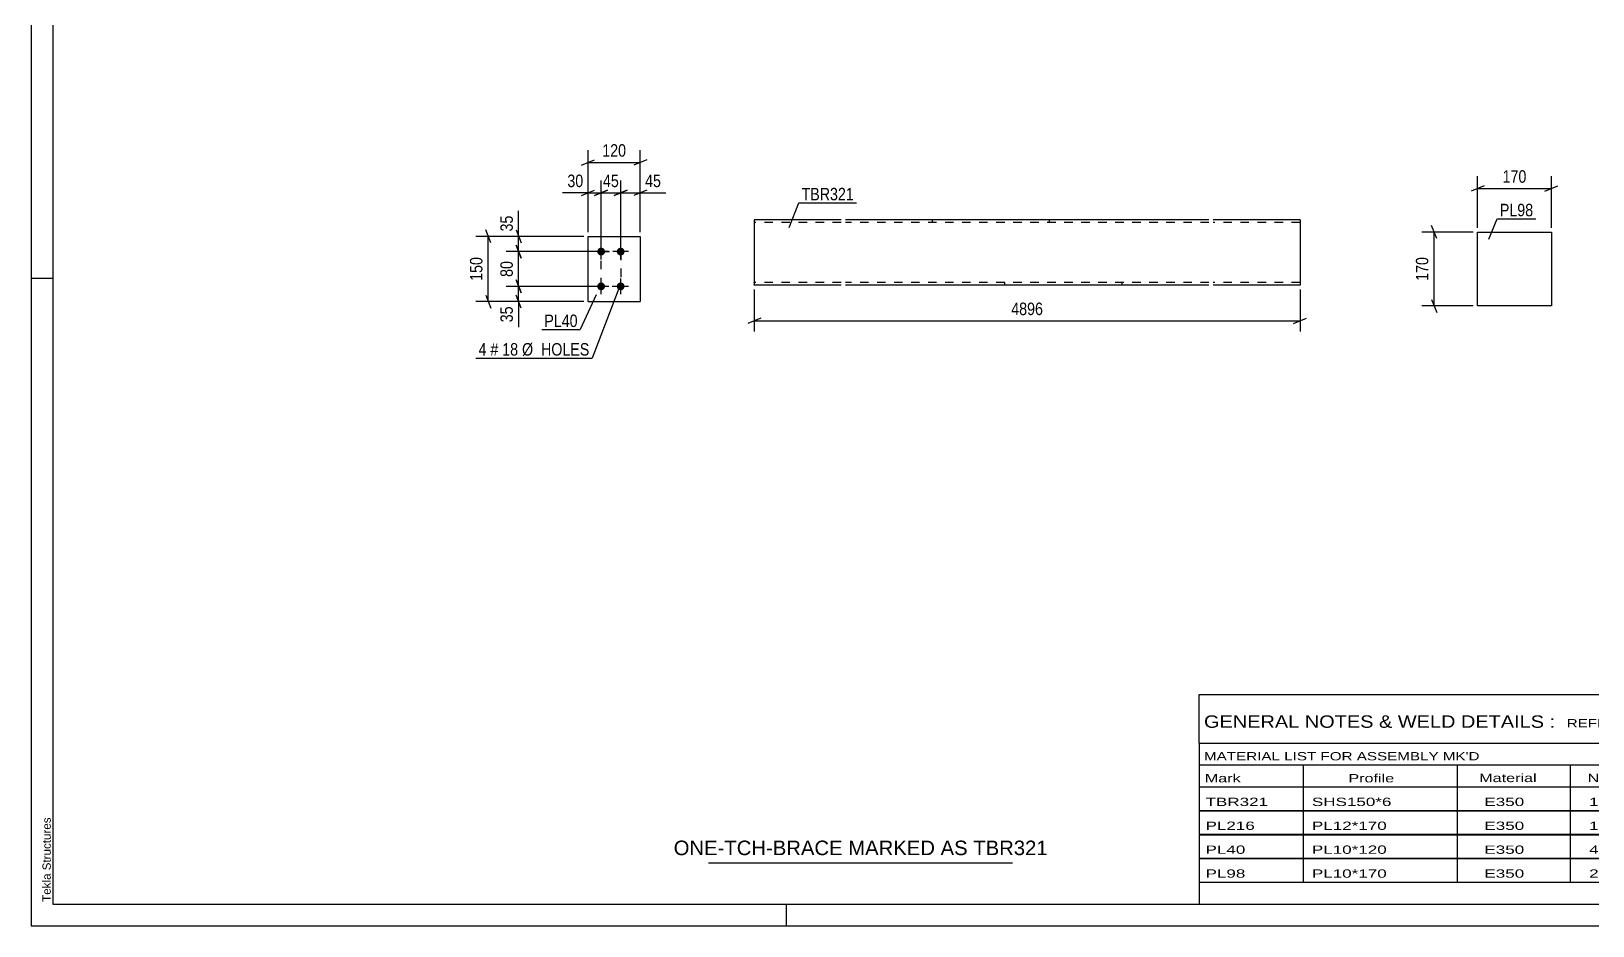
# Model space of a CAD drawing. Header units: millimetres. Extents: x 0 to 594, y 0 to 420.
# Drawn here: x 0 to 359.7, y 0 to 205.9 of the extents above; entities that cross this region are included whole.
import ezdxf

# ---------------------------------------------------------------- set-up
doc = ezdxf.new("R2010")
doc.units = ezdxf.units.MM
doc.linetypes.add('DXK_LINE_DOT2', pattern=[3.9198, 1.9599, -1.9599])
doc.styles.add('Arial', font='ARIAL.TTF', dxfattribs={"height": 0.2})
doc.styles.add('Arial Narrow', font='ARIALN.TTF', dxfattribs={"height": 0.2})

# ---------------------------------------------------------------- blocks, each defined once
blk = doc.blocks.new('Unknown-580873990-1130')
at = {"color": 5, "linetype": 'Continuous'}
for p, q in [((0, 420), (0, 0)), ((5, 415), (5, 5)), ((5, 149), (0, 149)), ((5, 5), (589, 5)), ((174, 0), (174, 5)), ((0, 0), (594, 0))]:
    blk.add_line(p, q, dxfattribs=at)
at = {"color": 174, "linetype": 'Continuous', "style": 'Arial'}
blk.add_text('Tekla Structures', height=1.9102, rotation=90, dxfattribs=at).set_placement((4.5, 5.5))
blk = doc.blocks.new('Part-580873990-2167 - 2161')
at = {"color": 2, "linetype": 'Continuous'}
for p, q in [((128.28, 143.67), (128.28, 158.67)), ((128.28, 158.67), (140.28, 158.67)), ((140.28, 158.67), (140.28, 143.67)), ((128.28, 143.67), (128.28, 143.67)), ((128.28, 143.67), (140.28, 143.67)), ((140.28, 143.67), (140.28, 143.67))]:
    blk.add_line(p, q, dxfattribs=at)
at = {"color": 7, "linetype": 'DXK_LINE_DOT2'}
for p, q in [((128.28, 158.67), (140.28, 158.67)), ((128.28, 143.67), (140.28, 143.67))]:
    blk.add_line(p, q, dxfattribs=at)
blk = doc.blocks.new('Bolt-580873990-2200 - 2161')
at = {"linetype": 'Continuous'}
for points in [[(131.28, 156.07), (131.47, 156.05), (131.65, 155.99), (131.81, 155.9), (131.95, 155.77), (132.06, 155.62), (132.14, 155.45), (132.17, 155.27), (132.17, 155.08), (132.14, 154.89), (132.06, 154.72), (131.95, 154.57), (131.81, 154.44), (131.65, 154.35), (131.47, 154.29), (131.28, 154.27), (131.09, 154.29), (130.91, 154.35), (130.75, 154.44), (130.61, 154.57), (130.5, 154.72), (130.42, 154.89), (130.38, 155.08), (130.38, 155.27), (130.42, 155.45), (130.5, 155.62), (130.61, 155.77), (130.75, 155.9), (130.91, 155.99), (131.09, 156.05)], [(135.78, 156.07), (135.97, 156.05), (136.15, 155.99), (136.31, 155.9), (136.45, 155.77), (136.56, 155.62), (136.64, 155.45), (136.67, 155.27), (136.67, 155.08), (136.64, 154.89), (136.56, 154.72), (136.45, 154.57), (136.31, 154.44), (136.15, 154.35), (135.97, 154.29), (135.78, 154.27), (135.59, 154.29), (135.41, 154.35), (135.25, 154.44), (135.11, 154.57), (135, 154.72), (134.92, 154.89), (134.88, 155.08), (134.88, 155.27), (134.92, 155.45), (135, 155.62), (135.11, 155.77), (135.25, 155.9), (135.41, 155.99), (135.59, 156.05)], [(131.28, 148.07), (131.47, 148.05), (131.65, 147.99), (131.81, 147.9), (131.95, 147.77), (132.06, 147.62), (132.14, 147.45), (132.17, 147.27), (132.17, 147.08), (132.14, 146.89), (132.06, 146.72), (131.95, 146.57), (131.81, 146.44), (131.65, 146.35), (131.47, 146.29), (131.28, 146.27), (131.09, 146.29), (130.91, 146.35), (130.75, 146.44), (130.61, 146.57), (130.5, 146.72), (130.42, 146.89), (130.38, 147.08), (130.38, 147.27), (130.42, 147.45), (130.5, 147.62), (130.61, 147.77), (130.75, 147.9), (130.91, 147.99), (131.09, 148.05)], [(135.78, 148.07), (135.97, 148.05), (136.15, 147.99), (136.31, 147.9), (136.45, 147.77), (136.56, 147.62), (136.64, 147.45), (136.67, 147.27), (136.67, 147.08), (136.64, 146.89), (136.56, 146.72), (136.45, 146.57), (136.31, 146.44), (136.15, 146.35), (135.97, 146.29), (135.78, 146.27), (135.59, 146.29), (135.41, 146.35), (135.25, 146.44), (135.11, 146.57), (135, 146.72), (134.92, 146.89), (134.88, 147.08), (134.88, 147.27), (134.92, 147.45), (135, 147.62), (135.11, 147.77), (135.25, 147.9), (135.41, 147.99), (135.59, 148.05)]]:
    blk.add_hatch(color=1, dxfattribs=at).paths.add_polyline_path(points)
at = {"color": 1, "linetype": 'Continuous'}
for p, q in [((133.08, 155.17), (129.48, 155.17)), ((131.28, 153.37), (131.28, 156.97)), ((137.58, 155.17), (133.98, 155.17)), ((135.78, 153.37), (135.78, 156.97)), ((131.28, 145.37), (131.28, 148.97)), ((135.78, 145.37), (135.78, 148.97)), ((133.08, 147.17), (129.48, 147.17)), ((137.58, 147.17), (133.98, 147.17))]:
    blk.add_line(p, q, dxfattribs=at)
blk = doc.blocks.new('Part-580873990-2404 - 2398')
at = {"color": 2, "linetype": 'Continuous'}
for p, q in [((333.17, 159.67), (350.17, 159.67)), ((333.17, 142.67), (333.17, 159.67)), ((350.17, 159.67), (350.17, 142.67)), ((350.17, 142.67), (333.17, 142.67))]:
    blk.add_line(p, q, dxfattribs=at)
blk = doc.blocks.new('Part-580873990-2436 - 2428')
at = {"color": 2, "linetype": 'Continuous'}
for p, q in [((166.54, 162.47), (166.54, 147.56)), ((186.54, 162.47), (166.54, 162.47)), ((271.27, 162.47), (187.54, 162.47)), ((292.27, 162.47), (272.27, 162.47)), ((292.27, 162.47), (292.27, 147.47)), ((166.54, 147.47), (166.54, 147.56)), ((186.54, 147.47), (166.54, 147.47)), ((271.27, 147.47), (187.54, 147.47)), ((292.27, 147.47), (272.27, 147.47))]:
    blk.add_line(p, q, dxfattribs=at)
at = {"color": 7, "linetype": 'DXK_LINE_DOT2'}
for p, q in [((186.54, 161.87), (166.54, 161.87)), ((271.27, 161.87), (187.54, 161.87)), ((207.54, 162.47), (207.54, 161.87)), ((234.52, 162.47), (234.52, 161.87)), ((292.27, 161.87), (272.27, 161.87)), ((166.54, 148.07), (166.54, 148.12)), ((186.54, 148.07), (166.54, 148.07)), ((271.27, 148.07), (187.54, 148.07)), ((224.29, 147.47), (224.29, 148.07)), ((251.27, 147.47), (251.27, 148.07)), ((292.27, 148.07), (272.27, 148.07)), ((292.27, 148.07), (292.27, 148.12))]:
    blk.add_line(p, q, dxfattribs=at)
blk = doc.blocks.new('Rectangle-580873990-2384 - 2161')
at = {"color": 1, "linetype": 'DXK_LINE_DOT2'}
blk.add_lwpolyline([(131.28, 155.17), (135.78, 155.17), (135.78, 147.17), (131.28, 147.17), (131.28, 155.17)], close=True, dxfattribs=at)
blk = doc.blocks.new('StraightDimension-580873990-2344 - 2161')
at = {"color": 7, "linetype": 'Continuous'}
for p, q in [((129.78, 168.07), (132.78, 169.27)), ((131.28, 156.17), (131.28, 171.52)), ((137.28, 169.27), (134.28, 168.07)), ((135.78, 156.17), (135.78, 171.52)), ((131.28, 168.67), (135.78, 168.67))]:
    blk.add_line(p, q, dxfattribs=at)
at = {"color": 0}
blk.add_wipeout([(135.96, 169.42), (135.96, 173.62), (131.1, 173.62), (131.1, 169.42)], dxfattribs=at)
at = {"color": 3, "style": 'Arial Narrow'}
blk.add_text('45', height=2.863, dxfattribs=at).set_placement((131.7, 170.02))
blk = doc.blocks.new('StraightDimension-580873990-2300 - 2161')
at = {"color": 7, "linetype": 'Continuous'}
for p, q in [((127.28, 158.67), (109.43, 158.67)), ((111.68, 160.17), (112.88, 157.17)), ((112.28, 155.17), (112.28, 158.67)), ((130.28, 155.17), (109.43, 155.17)), ((112.88, 153.67), (111.68, 156.67))]:
    blk.add_line(p, q, dxfattribs=at)
at = {"color": 0}
blk.add_wipeout([(111.53, 164.05), (107.33, 164.05), (107.33, 159.2), (111.53, 159.2)], dxfattribs=at)
at = {"color": 7, "linetype": 'Continuous'}
blk.add_line((112.28, 158.67), (112.28, 164.58), dxfattribs=at)
blk.add_line((112.28, 158.67), (112.28, 164.58), dxfattribs=at)
at = {"color": 3, "style": 'Arial Narrow'}
blk.add_text('35', height=2.863, rotation=90.0002, dxfattribs=at).set_placement((110.93, 159.8))
blk = doc.blocks.new('StraightDimension-580873990-2277 - 2161')
at = {"color": 7, "linetype": 'Continuous'}
for p, q in [((111.68, 148.67), (112.88, 145.67)), ((130.28, 147.17), (109.43, 147.17)), ((112.88, 142.17), (111.68, 145.17)), ((112.28, 143.67), (112.28, 147.17)), ((127.28, 143.67), (109.43, 143.67))]:
    blk.add_line(p, q, dxfattribs=at)
at = {"color": 0}
blk.add_wipeout([(111.53, 143.15), (107.33, 143.15), (107.33, 138.29), (111.53, 138.29)], dxfattribs=at)
at = {"color": 7, "linetype": 'Continuous'}
blk.add_line((112.28, 143.67), (112.28, 137.77), dxfattribs=at)
blk.add_line((112.28, 143.67), (112.28, 137.77), dxfattribs=at)
at = {"color": 3, "style": 'Arial Narrow'}
blk.add_text('35', height=2.863, rotation=90.0002, dxfattribs=at).set_placement((110.93, 138.89))
blk = doc.blocks.new('StraightDimension-580873990-2290 - 2161')
at = {"color": 7, "linetype": 'Continuous'}
for p, q in [((130.28, 155.17), (109.43, 155.17)), ((111.68, 156.67), (112.88, 153.67)), ((112.28, 147.17), (112.28, 155.17)), ((112.88, 145.67), (111.68, 148.67)), ((130.28, 147.17), (109.43, 147.17))]:
    blk.add_line(p, q, dxfattribs=at)
at = {"color": 0}
blk.add_wipeout([(111.53, 153.6), (107.33, 153.6), (107.33, 148.74), (111.53, 148.74)], dxfattribs=at)
at = {"color": 3, "style": 'Arial Narrow'}
blk.add_text('80', height=2.863, rotation=90.0002, dxfattribs=at).set_placement((110.93, 149.34))
blk = doc.blocks.new('StraightDimension-580873990-2314 - 2161')
at = {"color": 7, "linetype": 'Continuous'}
for p, q in [((127.28, 158.67), (102.43, 158.67)), ((105.88, 157.17), (104.68, 160.17)), ((105.28, 143.67), (105.28, 158.67)), ((104.68, 145.17), (105.88, 142.17)), ((127.28, 143.67), (102.43, 143.67))]:
    blk.add_line(p, q, dxfattribs=at)
at = {"color": 0}
blk.add_wipeout([(104.53, 154.51), (100.33, 154.51), (100.33, 147.83), (104.53, 147.83)], dxfattribs=at)
at = {"color": 3, "style": 'Arial Narrow'}
blk.add_text('150', height=2.863, rotation=90.0002, dxfattribs=at).set_placement((103.93, 148.43))
blk = doc.blocks.new('StraightDimension-580873990-2331 - 2161')
at = {"color": 7, "linetype": 'Continuous'}
for p, q in [((126.78, 168.07), (129.78, 169.27)), ((128.28, 159.67), (128.28, 171.52)), ((132.78, 169.27), (129.78, 168.07)), ((131.28, 156.17), (131.28, 171.52)), ((128.28, 168.67), (131.28, 168.67))]:
    blk.add_line(p, q, dxfattribs=at)
at = {"color": 0}
blk.add_wipeout([(127.75, 169.42), (127.75, 173.62), (122.9, 173.62), (122.9, 169.42)], dxfattribs=at)
at = {"color": 7, "linetype": 'Continuous'}
blk.add_line((128.28, 168.67), (122.37, 168.67), dxfattribs=at)
blk.add_line((128.28, 168.67), (122.37, 168.67), dxfattribs=at)
at = {"color": 3, "style": 'Arial Narrow'}
blk.add_text('30', height=2.863, dxfattribs=at).set_placement((123.5, 170.02))
blk = doc.blocks.new('StraightDimension-580873990-2354 - 2161')
at = {"color": 7, "linetype": 'Continuous'}
for p, q in [((134.28, 168.07), (137.28, 169.27)), ((135.78, 156.17), (135.78, 171.52)), ((141.78, 169.27), (138.78, 168.07)), ((140.28, 159.67), (140.28, 171.52)), ((135.78, 168.67), (140.28, 168.67))]:
    blk.add_line(p, q, dxfattribs=at)
at = {"color": 0}
blk.add_wipeout([(145.66, 169.42), (145.66, 173.62), (140.8, 173.62), (140.8, 169.42)], dxfattribs=at)
at = {"color": 7, "linetype": 'Continuous'}
blk.add_line((140.28, 168.67), (146.19, 168.67), dxfattribs=at)
blk.add_line((140.28, 168.67), (146.19, 168.67), dxfattribs=at)
at = {"color": 3, "style": 'Arial Narrow'}
blk.add_text('45', height=2.863, dxfattribs=at).set_placement((141.4, 170.02))
blk = doc.blocks.new('StraightDimension-580873990-2368 - 2161')
at = {"color": 7, "linetype": 'Continuous'}
for p, q in [((126.78, 175.07), (129.78, 176.27)), ((128.28, 159.67), (128.28, 178.52)), ((141.78, 176.27), (138.78, 175.07)), ((140.28, 159.67), (140.28, 178.52)), ((128.28, 175.67), (140.28, 175.67))]:
    blk.add_line(p, q, dxfattribs=at)
at = {"color": 0}
blk.add_wipeout([(137.62, 176.42), (137.62, 180.62), (130.94, 180.62), (130.94, 176.42)], dxfattribs=at)
at = {"color": 3, "style": 'Arial Narrow'}
blk.add_text('120', height=2.863, dxfattribs=at).set_placement((131.54, 177.02))
blk = doc.blocks.new('StraightDimension-580873990-2406 - 2398')
at = {"color": 7, "linetype": 'Continuous'}
for p, q in [((334.67, 170.27), (331.67, 169.07)), ((333.17, 160.67), (333.17, 172.52)), ((333.17, 169.67), (350.17, 169.67)), ((348.67, 169.07), (351.67, 170.27)), ((350.17, 160.67), (350.17, 172.52))]:
    blk.add_line(p, q, dxfattribs=at)
at = {"color": 0}
blk.add_wipeout([(345.01, 170.42), (345.01, 174.62), (338.33, 174.62), (338.33, 170.42)], dxfattribs=at)
at = {"color": 3, "style": 'Arial Narrow'}
blk.add_text('170', height=2.863, dxfattribs=at).set_placement((338.93, 171.02))
blk = doc.blocks.new('StraightDimension-580873990-2417 - 2398')
at = {"color": 7, "linetype": 'Continuous'}
for p, q in [((332.17, 159.67), (320.32, 159.67)), ((323.77, 158.17), (322.57, 161.17)), ((323.17, 142.67), (323.17, 159.67)), ((322.57, 144.17), (323.77, 141.17)), ((332.17, 142.67), (320.32, 142.67))]:
    blk.add_line(p, q, dxfattribs=at)
at = {"color": 0}
blk.add_wipeout([(322.42, 154.52), (318.22, 154.52), (318.22, 147.83), (322.42, 147.83)], dxfattribs=at)
at = {"color": 3, "style": 'Arial Narrow'}
blk.add_text('170', height=2.863, rotation=90.0002, dxfattribs=at).set_placement((321.82, 148.43))
blk = doc.blocks.new('StraightDimension-580873990-2441 - 2428')
at = {"color": 7, "linetype": 'Continuous'}
for p, q in [((166.54, 146.47), (166.54, 136.81)), ((292.27, 146.47), (292.27, 136.81)), ((168.04, 139.81), (165.04, 138.61)), ((166.54, 139.21), (292.27, 139.21)), ((290.77, 138.61), (293.77, 139.81))]:
    blk.add_line(p, q, dxfattribs=at)
at = {"color": 0}
blk.add_wipeout([(233.66, 139.96), (233.66, 144.16), (225.15, 144.16), (225.15, 139.96)], dxfattribs=at)
at = {"color": 3, "style": 'Arial Narrow'}
blk.add_text('4896', height=2.863, dxfattribs=at).set_placement((225.75, 140.56))
blk = doc.blocks.new('Unknown-580873990-4469')
at = {"color": 7, "linetype": 'Continuous'}
blk.add_line((156, 14.5), (226, 14.5), dxfattribs=at)
at = {"color": 7, "style": 'Arial'}
blk.add_text('ONE-TCH-BRACE MARKED AS TBR321', height=3.3428, dxfattribs=at).set_placement((147.99, 16.25))
blk = doc.blocks.new('Unknown-580873990-4468')
at = {"color": 7, "linetype": 'Continuous'}
for p, q in [((269, 53.25), (429, 53.25)), ((269, 42), (269, 53.25)), ((429, 53.25), (429, 42)), ((269, 42), (429, 42)), ((269, 42), (269, 37)), ((429, 42), (429, 37)), ((269, 37), (429, 37)), ((269, 37), (269, 32)), ((293, 37), (293, 32)), ((328.5, 37), (328.5, 32)), ((354.5, 37), (354.5, 32)), ((367.5, 37), (367.5, 32)), ((385, 37), (385, 32)), ((407, 37), (407, 32)), ((429, 37), (429, 32)), ((269, 32), (429, 32)), ((269, 31.95), (269, 26.55)), ((269, 31.95), (429, 31.95)), ((293, 32), (293, 26.5)), ((328.5, 32), (328.5, 26.5)), ((354.5, 32), (354.5, 26.5)), ((367.5, 32), (367.5, 26.5)), ((385, 32), (385, 26.5)), ((407, 32), (407, 26.5)), ((429, 31.95), (429, 26.55)), ((269, 26.55), (429, 26.55)), ((269, 26.45), (269, 21.05)), ((269, 26.45), (429, 26.45)), ((293, 26.5), (293, 21)), ((328.5, 26.5), (328.5, 21)), ((354.5, 26.5), (354.5, 21)), ((367.5, 26.5), (367.5, 21)), ((385, 26.5), (385, 21)), ((407, 26.5), (407, 21)), ((429, 26.45), (429, 21.05)), ((269, 21.05), (429, 21.05)), ((269, 20.95), (269, 15.55)), ((269, 20.95), (429, 20.95)), ((293, 21), (293, 15.5)), ((328.5, 21), (328.5, 15.5)), ((354.5, 21), (354.5, 15.5)), ((367.5, 21), (367.5, 15.5)), ((385, 21), (385, 15.5)), ((407, 21), (407, 15.5)), ((429, 20.95), (429, 15.55)), ((269, 15.55), (429, 15.55)), ((269, 15.45), (269, 10.05)), ((269, 15.45), (429, 15.45)), ((293, 15.5), (293, 10)), ((328.5, 15.5), (328.5, 10)), ((354.5, 15.5), (354.5, 10)), ((367.5, 15.5), (367.5, 10)), ((385, 15.5), (385, 10)), ((407, 15.5), (407, 10)), ((429, 15.45), (429, 10.05)), ((269, 10.05), (429, 10.05)), ((269, 10), (429, 10)), ((269, 10), (269, 5)), ((385, 10), (385, 5)), ((407, 10), (407, 5)), ((429, 10), (429, 5)), ((269, 5), (429, 5))]:
    blk.add_line(p, q, dxfattribs=at)
at = {"color": 7, "style": 'Arial Narrow'}
for s, height, width, p in [('GENERAL NOTES & WELD DETAILS :', 2.8633, 1.4, (270.15, 45.56)), ('REFER TYP DRAWING TYP-01', 1.9089, 1.6, (353.7, 45.66)), ("MATERIAL LIST FOR ASSEMBLY MK'D", 1.9089, 1.6, (270.15, 38.06)), ('TBR321', 1.909, 1.794707, (361.59, 37.97)), ('1', 1.91, 1.794707, (391.08, 38.06)), ('No. Required', 1.9089, 1.6, (400.41, 38.06)), ('Mark', 1.909, 1.7, (270.34, 33)), ('Profile', 1.909, 1.7, (303.41, 33)), ('Material', 1.909, 1.7, (333.54, 33.06)), ('No.', 1.909, 1.7, (358.5, 33.06)), ('Length', 1.909, 1.7, (369, 33.06)), ('Area', 1.909, 1.7, (391.5, 33.06)), ('Weight', 1.909, 1.7, (411, 33.06))]:
    blk.add_text(s, height=height, dxfattribs=dict(at, width=width)).set_placement(p)
at = {"color": 7, "linetype": 'Continuous', "style": 'Arial Narrow'}
for s, height, width, p in [('TBR321', 1.909, 1.794707, (270.5, 27.56)), ('SHS150*6', 1.909, 1.794707, (295, 27.56)), ('E350', 1.909, 1.794707, (334.74, 27.56)), ('1', 1.91, 1.794707, (358.86, 27.56)), ('4896', 1.909, 1.794707, (371.58, 27.56)), ('2.9', 1.909, 1.794707, (395.32, 27.56)), ('132.5', 1.909, 1.794707, (411.96, 27.56)), ('PL216', 1.909, 1.794707, (270.5, 22.06)), ('PL12*170', 1.909, 1.794707, (295, 22.06)), ('E350', 1.909, 1.794707, (334.74, 22.06)), ('1', 1.91, 1.794707, (358.86, 22.06)), ('686', 1.909, 1.794707, (373.77, 22.06)), ('0.3', 1.909, 1.794707, (395.32, 22.06)), ('11.0', 1.909, 1.794707, (414.14, 22.06)), ('PL40', 1.909, 1.794707, (270.5, 16.56)), ('PL10*120', 1.909, 1.794707, (295, 16.56)), ('E350', 1.909, 1.794707, (334.74, 16.56)), ('4', 1.91, 1.794707, (358.86, 16.56)), ('150', 1.909, 1.794707, (373.77, 16.56)), ('0.0', 1.909, 1.794707, (395.32, 16.56)), ('5.7', 1.909, 1.794707, (416.33, 16.56)), ('PL98', 1.909, 1.794707, (270.5, 11.06)), ('PL10*170', 1.909, 1.794707, (295, 11.06)), ('E350', 1.909, 1.794707, (334.74, 11.06)), ('2', 1.91, 1.794707, (358.86, 11.06)), ('170', 1.909, 1.794707, (373.77, 11.06)), ('0.1', 1.909, 1.794707, (395.32, 11.06)), ('4.5', 1.909, 1.794707, (416.33, 11.06)), ('Total', 1.909, 1.7, (371.33, 6.5)), ('3.5', 1.909, 1.794707, (394.83, 6.5)), ('153.6', 1.909, 1.794707, (411.96, 6.5))]:
    blk.add_text(s, height=height, dxfattribs=dict(at, width=width)).set_placement(p)
blk = doc.blocks.new('Mark-580873990-2163 - 2161')
at = {"color": 0}
blk.add_wipeout([(125.87, 137.81), (125.87, 140.81), (118.19, 140.81), (118.19, 137.81)], dxfattribs=at)
blk.add_wipeout([(125.87, 137.81), (125.87, 140.81), (118.19, 140.81), (118.19, 137.81)], dxfattribs=at)
at = {"color": 30, "linetype": 'Continuous'}
for p in [(130.12, 145.18), (117.59, 137.21)]:
    blk.add_line(p, (126.47, 137.21), dxfattribs=at)
at = {"color": 3, "style": 'Arial Narrow'}
blk.add_text('PL40', height=2.863, dxfattribs=at).set_placement((118.19, 137.81))
blk = doc.blocks.new('Mark-580873990-2196 - 2161')
at = {"color": 0}
blk.add_wipeout([(104.87, 131.24), (104.87, 134.24), (103.04, 134.24), (103.04, 131.24)], dxfattribs=at)
blk.add_wipeout([(104.87, 131.24), (104.87, 134.24), (103.04, 134.24), (103.04, 131.24)], dxfattribs=at)
blk.add_wipeout([(107.6, 131.24), (107.6, 134.24), (105.77, 134.24), (105.77, 131.24)], dxfattribs=at)
blk.add_wipeout([(107.6, 131.24), (107.6, 134.24), (105.77, 134.24), (105.77, 131.24)], dxfattribs=at)
at = {"color": 3, "style": 'Arial Narrow'}
blk.add_text('4', height=2.86, dxfattribs=at).set_placement((103.04, 131.24))
at = {"color": 0}
blk.add_wipeout([(112.16, 131.24), (112.16, 134.24), (108.5, 134.24), (108.5, 131.24)], dxfattribs=at)
blk.add_wipeout([(112.16, 131.24), (112.16, 134.24), (108.5, 134.24), (108.5, 131.24)], dxfattribs=at)
at = {"color": 3, "style": 'Arial Narrow'}
blk.add_text('#', height=2.86, dxfattribs=at).set_placement((105.77, 131.24))
at = {"color": 0}
blk.add_wipeout([(128.58, 131.24), (128.58, 134.24), (113.06, 134.24), (113.06, 131.24)], dxfattribs=at)
blk.add_wipeout([(128.58, 131.24), (128.58, 134.24), (113.06, 134.24), (113.06, 131.24)], dxfattribs=at)
at = {"color": 7, "linetype": 'Continuous'}
for p in [(135.61, 147.26), (102.44, 130.64)]:
    blk.add_line(p, (129.18, 130.64), dxfattribs=at)
at = {"color": 3, "style": 'Arial Narrow'}
for s, p in [('18', (108.5, 131.24)), ('Ø  HOLES', (113.06, 131.24))]:
    blk.add_text(s, height=2.863, dxfattribs=at).set_placement(p)
blk = doc.blocks.new('Mark-580873990-2400 - 2398')
at = {"color": 0}
blk.add_wipeout([(345.98, 163.3), (345.98, 166.3), (338.3, 166.3), (338.3, 163.3)], dxfattribs=at)
blk.add_wipeout([(345.98, 163.3), (345.98, 166.3), (338.3, 166.3), (338.3, 163.3)], dxfattribs=at)
at = {"color": 30, "linetype": 'Continuous'}
for p, q in [((335.74, 158.02), (337.7, 162.7)), ((337.7, 162.7), (346.58, 162.7))]:
    blk.add_line(p, q, dxfattribs=at)
at = {"color": 3, "style": 'Arial Narrow'}
blk.add_text('PL98', height=2.863, dxfattribs=at).set_placement((338.3, 163.3))
blk = doc.blocks.new('Mark-580873990-2432 - 2428')
at = {"color": 0}
blk.add_wipeout([(189.49, 166.97), (189.49, 169.97), (177.44, 169.97), (177.44, 166.97)], dxfattribs=at)
blk.add_wipeout([(189.49, 166.97), (189.49, 169.97), (177.44, 169.97), (177.44, 166.97)], dxfattribs=at)
at = {"color": 30, "linetype": 'Continuous'}
for p, q in [((174.61, 160.72), (176.84, 166.37)), ((176.84, 166.37), (190.09, 166.37))]:
    blk.add_line(p, q, dxfattribs=at)
at = {"color": 3, "style": 'Arial Narrow'}
blk.add_text('TBR321', height=2.863, dxfattribs=at).set_placement((177.44, 166.97))

msp = doc.modelspace()

# ---------------------------------------------------------------- block references
for name in ['Unknown-580873990-1130', 'Part-580873990-2436 - 2428', 'Part-580873990-2167 - 2161', 'Part-580873990-2404 - 2398', 'Bolt-580873990-2200 - 2161', 'Rectangle-580873990-2384 - 2161', 'Unknown-580873990-4468', 'Unknown-580873990-4469']:
    msp.add_blockref(name, (0, 0))

# ---------------------------------------------------------------- next in the draw order: block references
for name in ['StraightDimension-580873990-2344 - 2161', 'StraightDimension-580873990-2406 - 2398', 'Mark-580873990-2432 - 2428', 'StraightDimension-580873990-2277 - 2161', 'StraightDimension-580873990-2441 - 2428']:
    msp.add_blockref(name, (0, 0))

# ---------------------------------------------------------------- next in the draw order: block references
for name in ['Mark-580873990-2400 - 2398', 'StraightDimension-580873990-2300 - 2161', 'StraightDimension-580873990-2417 - 2398']:
    msp.add_blockref(name, (0, 0))

# ---------------------------------------------------------------- next in the draw order: block references
msp.add_blockref('StraightDimension-580873990-2290 - 2161', (0, 0))

# ---------------------------------------------------------------- next in the draw order: block references
msp.add_blockref('StraightDimension-580873990-2314 - 2161', (0, 0))

# ---------------------------------------------------------------- next in the draw order: block references
for name in ['StraightDimension-580873990-2331 - 2161', 'Mark-580873990-2163 - 2161']:
    msp.add_blockref(name, (0, 0))

# ---------------------------------------------------------------- next in the draw order: block references
for name in ['StraightDimension-580873990-2354 - 2161', 'Mark-580873990-2196 - 2161']:
    msp.add_blockref(name, (0, 0))

# ---------------------------------------------------------------- next in the draw order: block references
msp.add_blockref('StraightDimension-580873990-2368 - 2161', (0, 0))

doc.saveas('drawing.dxf')
